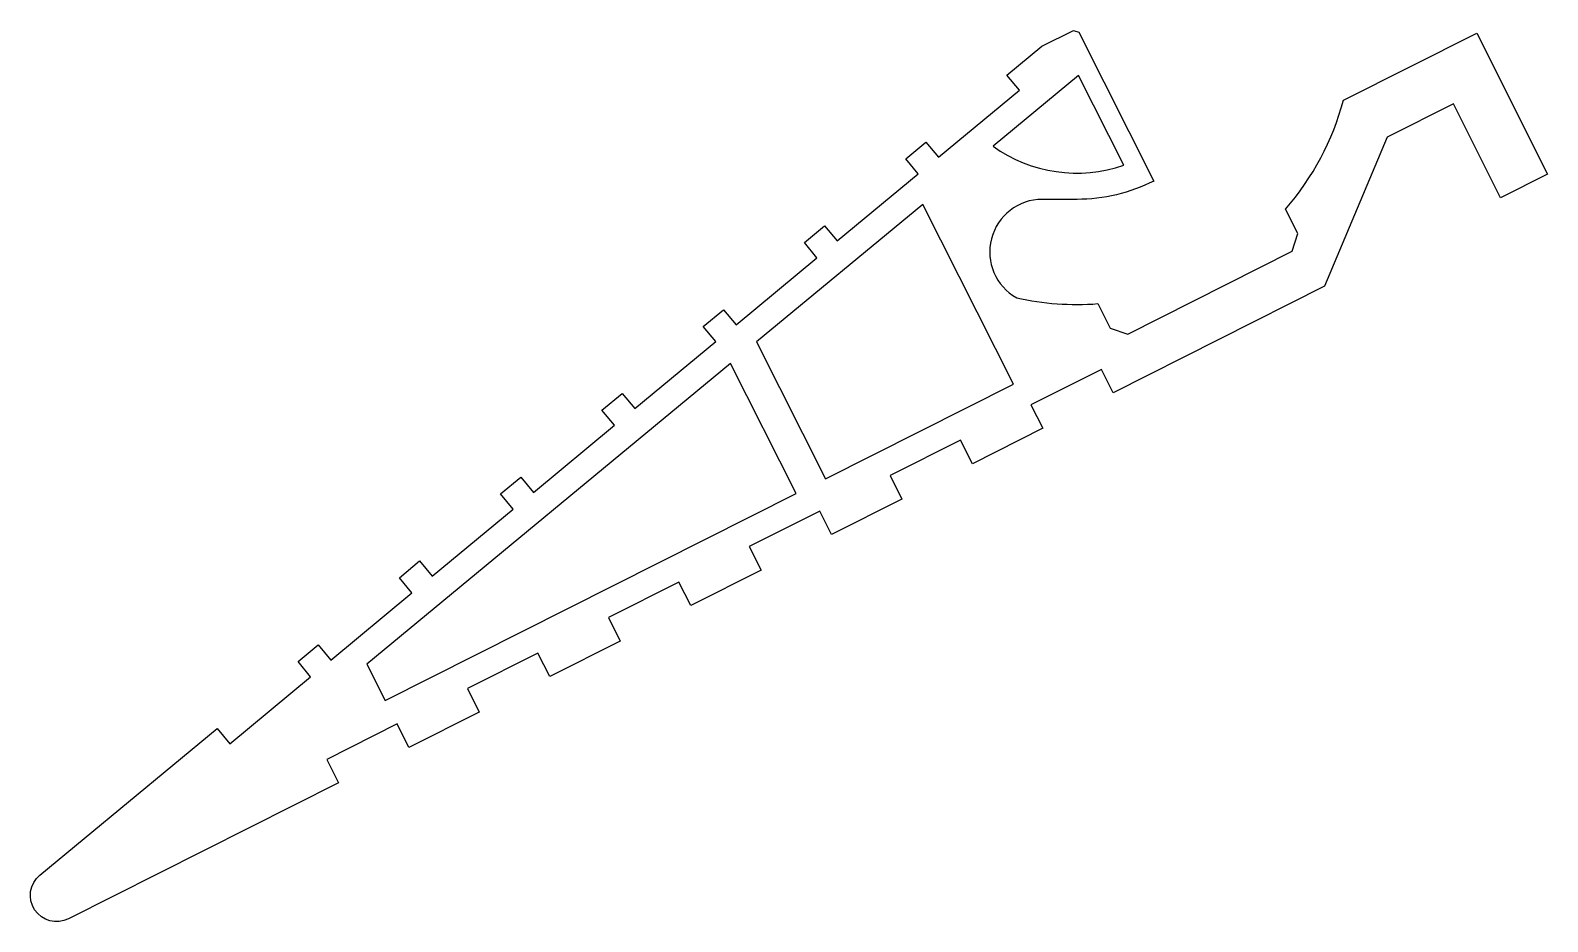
# Model space of a CAD drawing. Extents: x 616 to 731, y 556 to 623.
import ezdxf

# ---------------------------------------------------------------- set-up
doc = ezdxf.new("R2010")
doc.units = 0
doc.layers.add('ANA', color=220, linetype='CONTINUOUS')

msp = doc.modelspace()

# ---------------------------------------------------------------- linework, layer by layer
at = {"layer": 'ANA', "color": 0}
for points in [[(645.13, 583.11), (646.09, 581.95), (652.25, 587.05), (651.29, 588.21), (652.83, 589.48), (653.79, 588.33), (659.95, 593.43), (658.99, 594.58), (660.54, 595.86), (661.49, 594.7), (667.66, 599.8), (666.7, 600.96), (668.24, 602.23), (669.2, 601.08), (675.36, 606.18), (674.4, 607.34), (675.94, 608.61), (676.9, 607.46), (683.06, 612.56), (682.11, 613.71), (683.65, 614.99), (684.6, 613.83), (690.77, 618.93), (689.81, 620.09), (692.46, 622.28), (694.87, 623.49), (695.27, 623.36), (700.98, 612.02, -0.116993), (695.14, 610.63), (692.5, 610.63, 0.772526), (690.55, 603.13, 0.074106), (696.72, 602.69), (697.66, 600.83), (699.01, 600.38), (711.51, 606.68), (711.95, 608.02), (711.01, 609.89, 0.113038), (715.41, 618.17), (725.55, 623.27), (730.94, 612.55), (727.37, 610.75), (723.77, 617.9), (718.73, 615.36), (713.98, 604.01), (697.9, 595.91), (697, 597.69), (691.64, 595), (692.54, 593.21), (687.18, 590.51), (686.28, 592.3), (680.93, 589.6), (681.82, 587.81), (676.47, 585.11), (675.57, 586.9), (670.21, 584.2), (671.11, 582.41), (665.75, 579.71), (664.85, 581.5), (659.49, 578.8), (660.39, 577.01), (655.03, 574.31), (654.13, 576.1), (648.77, 573.4), (649.67, 571.61), (644.32, 568.92), (643.42, 570.7), (638.06, 568), (638.96, 566.22), (618.42, 555.87, -0.89349), (616.24, 559.2), (629.72, 570.35), (630.68, 569.2), (636.84, 574.3), (635.88, 575.45), (637.42, 576.73), (638.38, 575.57), (644.54, 580.68), (643.59, 581.83)], [(688.75, 614.67, 0.241781), (698.7, 613.22), (695.26, 620.05)]]:
    msp.add_lwpolyline(points, format="xyb", close=True, dxfattribs=at)
for points in [[(670.76, 599.78), (676.01, 589.36), (690.3, 596.56), (683.4, 610.24)], [(642.52, 572.49), (673.77, 588.23), (668.78, 598.14), (641.12, 575.25)]]:
    msp.add_lwpolyline(points, close=True, dxfattribs=at)

doc.saveas('drawing.dxf')
